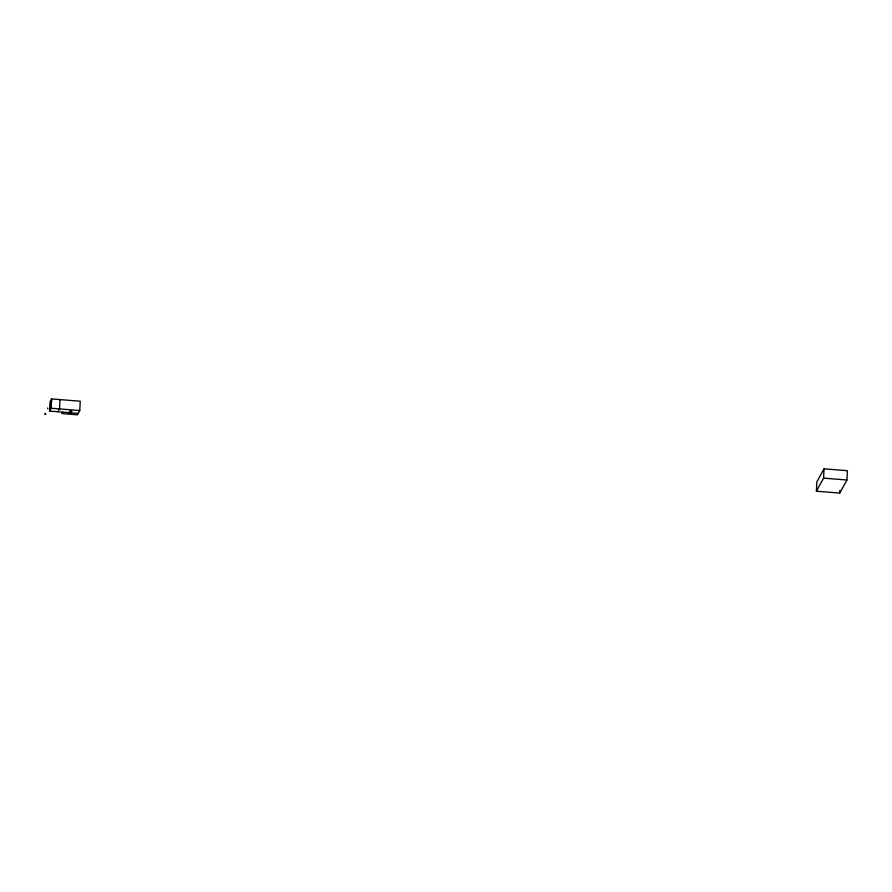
<?xml version="1.0" encoding="UTF-8"?>
<svg xmlns="http://www.w3.org/2000/svg" width="892" height="892" viewBox="0 0 892 892"><rect width="100%" height="100%" fill="white"/><g stroke="black" fill="none" stroke-linecap="round" stroke-linejoin="round"><path stroke-width="1.34" d="M78.195 413.386L49.573 411.089L50.041 401.779L51.613 398.925L80.235 401.222L79.767 410.532L77.403 414.825L61.883 413.576L62.674 412.137M50.443 409.506L51.491 400.151L51.078 408.358M49.573 411.089L51.145 408.246L51.613 398.925M59.496 409.027L60.032 399.605M816.381 491.202L816.849 481.892L824.041 468.824L847.4 470.697L846.932 480.007L839.74 493.075L816.381 491.202L823.572 478.134L824.041 468.824M839.74 493.075L839.874 490.41M45.882 414.167L45.414 413.453M47.555 408.023L47.923 408.837M57.991 411.769L59.552 408.915M45.057 413.464L44.823 414.568M51.145 408.246L79.767 410.532M823.572 478.134L846.932 480.007M70.1 411.101L68.996 413.108L70.769 413.252L71.873 411.234L70.1 411.101"/></g></svg>
